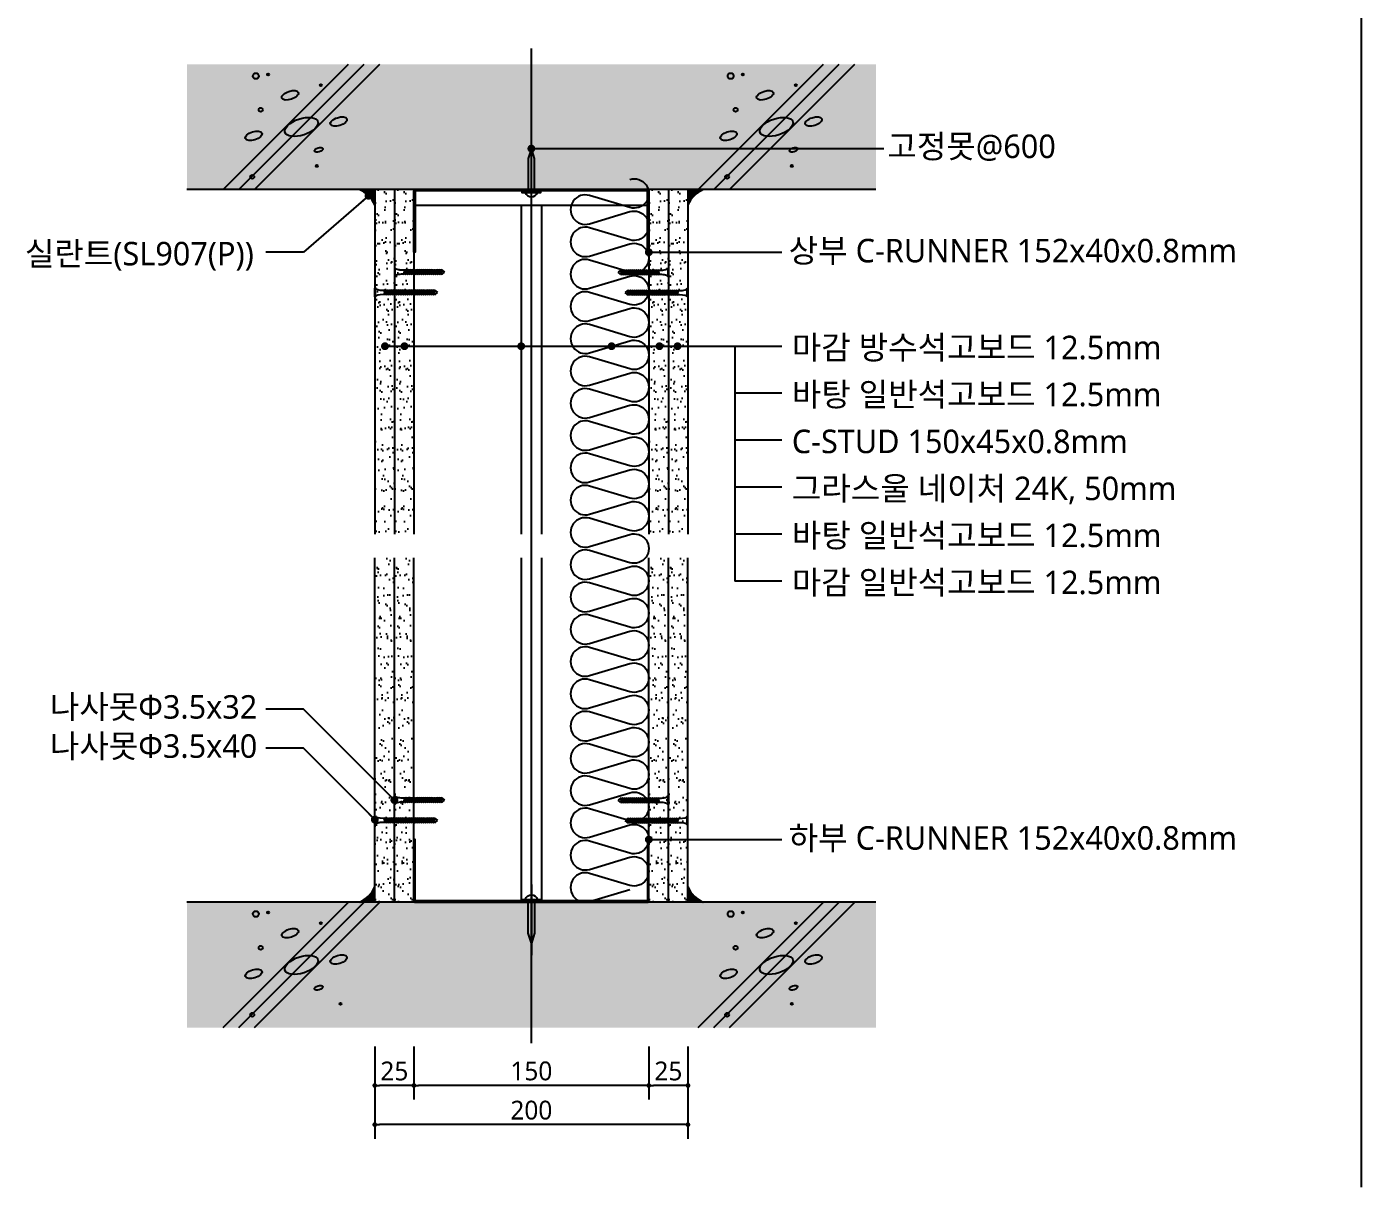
# Model space of a CAD drawing. Header units: millimetres. Extents: x 100 to 12387, y 55 to 2825.
# Drawn here: x 1023 to 1875, y 55 to 796 of the extents above; entities that cross this region are included whole.
import ezdxf
from ezdxf.enums import TextEntityAlignment as Align

# ---------------------------------------------------------------- set-up
doc = ezdxf.new("R2010")
doc.units = ezdxf.units.MM
doc.header["$LTSCALE"] = 1000
doc.linetypes.add('CCEN', pattern=[35, 30, -2, 1, -2])
doc.linetypes.add('HID', pattern=[2.3, 1.5, -0.8])
doc.layers.get('DEFPOINTS').update_dxf_attribs({"color": 161})
for name, color, linetype in [('CEN', 1, 'CCEN'), ('DIM', 7, 'Continuous'), ('HATCH', 8, 'Continuous'), ('SEALANT', 8, 'Continuous'), ('TEXT', 7, 'Continuous'), ('경량철골', 2, 'Continuous'), ('경량철골1', 8, 'Continuous'), ('고정못', 8, 'Continuous'), ('나사못32', 8, 'Continuous'), ('나사못40', 8, 'Continuous'), ('단열재', 9, 'Continuous'), ('석고보드', 4, 'Continuous'), ('슬라브', 7, 'Continuous'), ('지시선', 1, 'Continuous')]:
    doc.layers.add(name, color=color, linetype=linetype)
doc.styles.add('맑은고딕', font='malgun_0.ttf')
doc.dimstyles.new('kcc', dxfattribs={"dimscale": 5, "dimtxt": 2, "dimasz": 2, "dimexe": 1.5, "dimexo": 2, "dimgap": 0.5, "dimtad": 1, "dimdec": 1, "dimrnd": 1.38778e-17, "dimzin": 12, "dimdsep": 46, "dimtxsty": '맑은고딕', "dimblk": 'DOT', "dimcen": 1, "dimdle": 1, "dimclrd": 1, "dimclre": 1, "dimclrt": 7, "dimazin": 0, "dimtfac": 3, "dimtdec": 1, "dimtix": 1, "dimtmove": 2, "dimatfit": 2, "dimldrblk": 'DOT', "dimfxl": 1, "dimtolj": 1, "dimtzin": 1, "dimlwd": -1, "dimlwe": -1, "dimarcsym": 0})

# ---------------------------------------------------------------- blocks, each defined once
blk = doc.blocks.new('_Dot')
at = {"color": 0, "linetype": 'ByBlock', "lineweight": -2}
blk.add_line((-0.5, 0), (-1, 0), dxfattribs=at)
at = {"color": 0, "linetype": 'ByBlock', "const_width": 0.5}
blk.add_lwpolyline([(-0.25, 0, 1), (0.25, 0, 1)], format="xyb", close=True, dxfattribs=at)
blk = doc.blocks.new('*D260')
at = {"layer": 'DEFPOINTS', "color": 0, "transparency": 16777216}
for p in [(1420, 157), (1445, 157), (1420, 120)]:
    blk.add_point(p, dxfattribs=at)
at = {"layer": 'DIM', "color": 1, "transparency": 16777216}
for p, q in [((1420, 145), (1420, 111)), ((1445, 145), (1445, 111)), ((1442, 120), (1423, 120))]:
    blk.add_line(p, q, dxfattribs=at)
at = {"layer": 'DIM', "color": 1, "transparency": 16777216, "xscale": 2.999999999999998, "yscale": 2.999999999999998, "zscale": 2.999999999999998, "rotation": 180}
blk.add_blockref('_Dot', (1420, 120), dxfattribs=at)
at = {"layer": 'DIM', "color": 1, "transparency": 16777216, "xscale": 2.999999999999998, "yscale": 2.999999999999998, "zscale": 2.999999999999998}
blk.add_blockref('_Dot', (1445, 120), dxfattribs=at)
at = {"layer": 'DIM', "color": 7, "transparency": 16777216, "insert": (1432.5, 129.2), "char_height": 12, "attachment_point": 5, "style": '맑은고딕'}
blk.add_mtext('\\A1;25', dxfattribs=at)
blk = doc.blocks.new('*D261')
at = {"layer": 'DEFPOINTS', "color": 0, "transparency": 16777216}
for p in [(1270, 157), (1420, 157), (1270, 120)]:
    blk.add_point(p, dxfattribs=at)
at = {"layer": 'DIM', "color": 1, "transparency": 16777216}
for p, q in [((1270, 145), (1270, 111)), ((1420, 145), (1420, 111)), ((1417, 120), (1273, 120))]:
    blk.add_line(p, q, dxfattribs=at)
at = {"layer": 'DIM', "color": 1, "transparency": 16777216, "xscale": 2.999999999999998, "yscale": 2.999999999999998, "zscale": 2.999999999999998, "rotation": 180}
blk.add_blockref('_Dot', (1270, 120), dxfattribs=at)
at = {"layer": 'DIM', "color": 1, "transparency": 16777216, "xscale": 2.999999999999998, "yscale": 2.999999999999998, "zscale": 2.999999999999998}
blk.add_blockref('_Dot', (1420, 120), dxfattribs=at)
at = {"layer": 'DIM', "color": 7, "transparency": 16777216, "insert": (1345, 129.23), "char_height": 12, "attachment_point": 5, "style": '맑은고딕'}
blk.add_mtext('\\A1;150', dxfattribs=at)
blk = doc.blocks.new('*D262')
at = {"layer": 'DEFPOINTS', "color": 0, "transparency": 16777216}
for p in [(1245, 157), (1270, 157), (1245, 120)]:
    blk.add_point(p, dxfattribs=at)
at = {"layer": 'DIM', "color": 1, "transparency": 16777216}
for p, q in [((1245, 145), (1245, 111)), ((1270, 145), (1270, 111)), ((1267, 120), (1248, 120))]:
    blk.add_line(p, q, dxfattribs=at)
at = {"layer": 'DIM', "color": 1, "transparency": 16777216, "xscale": 2.999999999999998, "yscale": 2.999999999999998, "zscale": 2.999999999999998, "rotation": 180}
blk.add_blockref('_Dot', (1245, 120), dxfattribs=at)
at = {"layer": 'DIM', "color": 1, "transparency": 16777216, "xscale": 2.999999999999998, "yscale": 2.999999999999998, "zscale": 2.999999999999998}
blk.add_blockref('_Dot', (1270, 120), dxfattribs=at)
at = {"layer": 'DIM', "color": 7, "transparency": 16777216, "insert": (1257.5, 129.2), "char_height": 12, "attachment_point": 5, "style": '맑은고딕'}
blk.add_mtext('\\A1;25', dxfattribs=at)
blk = doc.blocks.new('*D263')
at = {"layer": 'DEFPOINTS', "color": 0, "transparency": 16777216}
for p in [(1245, 157), (1445, 157), (1245, 95)]:
    blk.add_point(p, dxfattribs=at)
at = {"layer": 'DIM', "color": 1, "transparency": 16777216}
for p, q in [((1245, 145), (1245, 86)), ((1445, 145), (1445, 86)), ((1442, 95), (1248, 95))]:
    blk.add_line(p, q, dxfattribs=at)
at = {"layer": 'DIM', "color": 1, "transparency": 16777216, "xscale": 2.999999999999998, "yscale": 2.999999999999998, "zscale": 2.999999999999998, "rotation": 180}
blk.add_blockref('_Dot', (1245, 95), dxfattribs=at)
at = {"layer": 'DIM', "color": 1, "transparency": 16777216, "xscale": 2.999999999999998, "yscale": 2.999999999999998, "zscale": 2.999999999999998}
blk.add_blockref('_Dot', (1445, 95), dxfattribs=at)
at = {"layer": 'DIM', "color": 7, "transparency": 16777216, "insert": (1345, 104.2), "char_height": 12, "attachment_point": 5, "style": '맑은고딕'}
blk.add_mtext('\\A1;200', dxfattribs=at)
blk = doc.blocks.new('HILTI고정못')
at = {"layer": '고정못'}
blk.add_line((0, 10.57), (0, -34.6), dxfattribs=at)
blk.add_lwpolyline([(-6, 0), (6, 0), (6, 1), (-6, 1)], close=True, dxfattribs=at)
at = {"layer": '고정못', "linetype": 'HID'}
blk.add_lwpolyline([(-2, 0), (-2, -20.58), (0, -27), (2, -20.58), (2, 0)], dxfattribs=at)
at = {"layer": '고정못'}
blk.add_arc((0, -0.21), 4.08, 17.20176, 162.79824, dxfattribs=at)
blk = doc.blocks.new('kcc나사못40')
at = {"layer": '나사못40'}
for p, q in [((1.5, 38.5), (1, 38.2)), ((1, 38.2), (1.5, 37.9)), ((1.5, 37.2), (1, 36.9)), ((1, 36.9), (1.5, 36.6)), ((1.5, 35.9), (1, 35.6)), ((1, 35.6), (1.5, 35.3)), ((1.5, 34.6), (1, 34.3)), ((1, 34.3), (1.5, 34)), ((1.5, 38.5), (2.75, 40)), ((1.5, 38.5), (4, 37.9)), ((1.5, 37.9), (4, 37.3)), ((1.5, 37.9), (1.5, 37.2)), ((1.5, 37.9), (4, 37.9)), ((1.5, 37.2), (4, 36.6)), ((1.5, 36.6), (4, 36)), ((1.5, 36.6), (1.5, 35.9)), ((1.5, 36.6), (4, 36.6)), ((1.5, 35.9), (4, 35.3)), ((1.5, 35.3), (4, 34.7)), ((1.5, 35.3), (1.5, 34.6)), ((1.5, 35.3), (4, 35.3)), ((1.5, 34.6), (4, 34)), ((4, 38.6), (2.75, 40)), ((4, 38.6), (4, 37.9)), ((4, 37.9), (4.5, 37.6)), ((4.5, 37.6), (4, 37.3)), ((4, 37.3), (4, 36.6)), ((4, 36.6), (4.5, 36.3)), ((4.5, 36.3), (4, 36)), ((4, 36), (4, 35.3)), ((4, 35.3), (4.5, 35)), ((4.5, 35), (4, 34.7)), ((4, 34.7), (4, 34)), ((1.5, 33.3), (1, 33)), ((1, 33), (1.5, 32.7)), ((1.5, 32), (1, 31.7)), ((1, 31.7), (1.5, 31.4)), ((1.5, 30.7), (1, 30.4)), ((1, 30.4), (1.5, 30.1)), ((1.5, 29.4), (1, 29.1)), ((1, 29.1), (1.5, 28.8)), ((1.5, 28.1), (1, 27.8)), ((1, 27.8), (1.5, 27.5)), ((1.5, 26.8), (1, 26.5)), ((1, 26.5), (1.5, 26.2)), ((1.5, 34), (1.5, 33.3)), ((1.5, 34), (4, 33.4)), ((1.5, 34), (4, 34)), ((1.5, 33.3), (4, 32.7)), ((1.5, 32.7), (4, 32.1)), ((1.5, 32.7), (1.5, 32)), ((1.5, 32.7), (4, 32.7)), ((1.5, 32), (4, 31.4)), ((1.5, 31.4), (1.5, 30.7)), ((1.5, 31.4), (4, 30.8)), ((1.5, 31.4), (4, 31.4)), ((1.5, 30.7), (4, 30.1)), ((1.5, 30.1), (4, 29.5)), ((1.5, 30.1), (1.5, 29.4)), ((1.5, 30.1), (4, 30.1)), ((1.5, 29.4), (4, 28.8)), ((1.5, 28.8), (1.5, 28.1)), ((1.5, 28.8), (4, 28.2)), ((1.5, 28.8), (4, 28.8)), ((1.5, 28.1), (4, 27.5)), ((1.5, 27.5), (4, 26.9)), ((1.5, 27.5), (1.5, 26.8)), ((1.5, 27.5), (4, 27.5)), ((1.5, 26.8), (4, 26.2)), ((1.5, 26.2), (1.5, 25.5)), ((1.5, 26.2), (4, 25.6)), ((1.5, 26.2), (4, 26.2)), ((4, 34), (4.5, 33.7)), ((4.5, 33.7), (4, 33.4)), ((4, 33.4), (4, 32.7)), ((4, 32.7), (4.5, 32.4)), ((4.5, 32.4), (4, 32.1)), ((4, 32.1), (4, 31.4)), ((4, 31.4), (4.5, 31.1)), ((4.5, 31.1), (4, 30.8)), ((4, 30.8), (4, 30.1)), ((4, 30.1), (4.5, 29.8)), ((4.5, 29.8), (4, 29.5)), ((4, 29.5), (4, 28.8)), ((4, 28.8), (4.5, 28.5)), ((4.5, 28.5), (4, 28.2)), ((4, 28.2), (4, 27.5)), ((4, 27.5), (4.5, 27.2)), ((4.5, 27.2), (4, 26.9)), ((4, 26.9), (4, 26.2)), ((4, 26.2), (4.5, 25.9)), ((4.5, 25.9), (4, 25.6)), ((4, 25.6), (4, 24.9)), ((1.5, 25.5), (1, 25.2)), ((1, 25.2), (1.5, 24.9)), ((1.5, 24.2), (1, 23.9)), ((1, 23.9), (1.5, 23.6)), ((1.5, 22.9), (1, 22.6)), ((1, 22.6), (1.5, 22.3)), ((1.5, 21.6), (1, 21.3)), ((1, 21.3), (1.5, 21)), ((1.5, 20.3), (1, 20)), ((1, 20), (1.5, 19.7)), ((1.5, 19), (1, 18.7)), ((1, 18.7), (1.5, 18.4)), ((1.5, 17.7), (1, 17.4)), ((1, 17.4), (1.5, 17.1)), ((1.5, 25.5), (4, 24.9)), ((1.5, 24.9), (4, 24.3)), ((1.5, 24.9), (1.5, 24.2)), ((1.5, 24.9), (4, 24.9)), ((1.5, 24.2), (4, 23.6)), ((1.5, 23.6), (1.5, 22.9)), ((1.5, 23.6), (4, 23)), ((1.5, 23.6), (4, 23.6)), ((1.5, 22.9), (4, 22.3)), ((1.5, 22.3), (4, 21.7)), ((1.5, 22.3), (1.5, 21.6)), ((1.5, 22.3), (4, 22.3)), ((1.5, 21.6), (4, 21)), ((1.5, 21), (1.5, 20.3)), ((1.5, 21), (4, 20.4)), ((1.5, 21), (4, 21)), ((1.5, 20.3), (4, 19.7)), ((1.5, 19.7), (4, 19.1)), ((1.5, 19.7), (1.5, 19)), ((1.5, 19.7), (4, 19.7)), ((1.5, 19), (4, 18.4)), ((1.5, 18.4), (1.5, 17.7)), ((1.5, 18.4), (4, 17.8)), ((1.5, 18.4), (4, 18.4)), ((1.5, 17.7), (4, 17.1)), ((1.5, 17.1), (4, 16.5)), ((1.5, 17.1), (1.5, 16.4)), ((1.5, 17.1), (4, 17.1)), ((4, 24.9), (4.5, 24.6)), ((4.5, 24.6), (4, 24.3)), ((4, 24.3), (4, 23.6)), ((4, 23.6), (4.5, 23.3)), ((4.5, 23.3), (4, 23)), ((4, 23), (4, 22.3)), ((4, 22.3), (4.5, 22)), ((4.5, 22), (4, 21.7)), ((4, 21.7), (4, 21)), ((4, 21), (4.5, 20.7)), ((4.5, 20.7), (4, 20.4)), ((4, 20.4), (4, 19.7)), ((4, 19.7), (4.5, 19.4)), ((4.5, 19.4), (4, 19.1)), ((4, 19.1), (4, 18.4)), ((4, 18.4), (4.5, 18.1)), ((4.5, 18.1), (4, 17.8)), ((4, 17.8), (4, 17.1)), ((4, 17.1), (4.5, 16.8)), ((1.5, 16.4), (1, 16.1)), ((1, 16.1), (1.5, 15.8)), ((1.5, 15.1), (1, 14.8)), ((1, 14.8), (1.5, 14.5)), ((1.5, 13.8), (1, 13.5)), ((1, 13.5), (1.5, 13.2)), ((1.5, 12.5), (1, 12.2)), ((1, 12.2), (1.5, 11.9)), ((1.5, 11.2), (1, 10.9)), ((1, 10.9), (1.5, 10.6)), ((1.5, 9.9), (1, 9.6)), ((1, 9.6), (1.5, 9.3)), ((1.5, 8.6), (1, 8.3)), ((1.5, 16.4), (4, 15.8)), ((1.5, 15.8), (1.5, 15.1)), ((1.5, 15.8), (4, 15.2)), ((1.5, 15.8), (4, 15.8)), ((1.5, 15.1), (4, 14.5)), ((1.5, 14.5), (4, 13.9)), ((1.5, 14.5), (1.5, 13.8)), ((1.5, 14.5), (4, 14.5)), ((1.5, 13.8), (4, 13.2)), ((1.5, 13.2), (1.5, 12.5)), ((1.5, 13.2), (4, 12.6)), ((1.5, 13.2), (4, 13.2)), ((1.5, 12.5), (4, 11.9)), ((1.5, 11.9), (4, 11.3)), ((1.5, 11.9), (1.5, 11.2)), ((1.5, 11.9), (4, 11.9)), ((1.5, 11.2), (4, 10.6)), ((1.5, 10.6), (1.5, 9.9)), ((1.5, 10.6), (4, 10)), ((1.5, 10.6), (4, 10.6)), ((1.5, 9.9), (4, 9.3)), ((1.5, 9.3), (4, 8.7)), ((1.5, 9.3), (1.5, 8.6)), ((1.5, 9.3), (4, 9.3)), ((1.5, 8.6), (4, 8)), ((4.5, 16.8), (4, 16.5)), ((4, 16.5), (4, 15.8)), ((4, 15.8), (4.5, 15.5)), ((4.5, 15.5), (4, 15.2)), ((4, 15.2), (4, 14.5)), ((4, 14.5), (4.5, 14.2)), ((4.5, 14.2), (4, 13.9)), ((4, 13.9), (4, 13.2)), ((4, 13.2), (4.5, 12.9)), ((4.5, 12.9), (4, 12.6)), ((4, 12.6), (4, 11.9)), ((4, 11.9), (4.5, 11.6)), ((4.5, 11.6), (4, 11.3)), ((4, 11.3), (4, 10.6)), ((4, 10.6), (4.5, 10.3)), ((4.5, 10.3), (4, 10)), ((4, 10), (4, 9.3)), ((4, 9.3), (4.5, 9)), ((4.5, 9), (4, 8.7)), ((4, 8.7), (4, 8)), ((0, 0.4), (5.5, 0.4)), ((0, 0), (0, 0.4)), ((1, 8.3), (1.5, 8)), ((1.5, 7.3), (1, 7)), ((1, 7), (1.5, 6.7)), ((1.5, 8), (1.5, 7.3)), ((1.5, 8), (4, 7.4)), ((1.5, 8), (4, 8)), ((1.5, 7.3), (4, 6.7)), ((1.5, 6.7), (4, 6.1)), ((1.5, 6.7), (4, 6.7)), ((1.5, 6.7), (1.5, 5.4)), ((4, 8), (4.5, 7.7)), ((4.5, 7.7), (4, 7.4)), ((4, 7.4), (4, 6.7)), ((4, 6.7), (4.5, 6.4)), ((4.5, 6.4), (4, 6.1)), ((4, 6.1), (4, 5.4)), ((5.5, 0), (5.5, 0.4)), ((0, 0), (5.5, 0))]:
    blk.add_line(p, q, dxfattribs=at)
at = {"layer": '나사못40', "extrusion": (0, 0, -1)}
blk.add_ellipse((0, 5.4), major_axis=(0, -5), ratio=0.3, start_param=4.712389, end_param=6.283185, dxfattribs=at)
at = {"layer": '나사못40'}
blk.add_ellipse((5.5, 5.4), major_axis=(0, -5), ratio=0.3, start_param=4.712389, end_param=6.283185, dxfattribs=at)
blk = doc.blocks.new('kcc나사못32')
at = {"layer": '나사못32'}
for p, q in [((1.5, 29.9), (1, 29.6)), ((1, 29.6), (1.5, 29.3)), ((1.5, 28.6), (1, 28.3)), ((1, 28.3), (1.5, 28)), ((1.5, 27.3), (1, 27)), ((1, 27), (1.5, 26.7)), ((1.5, 26), (1, 25.7)), ((1, 25.7), (1.5, 25.4)), ((1.5, 30.6), (2.75, 32)), ((1.5, 30.6), (1.5, 29.9)), ((4, 30.5), (1.5, 29.9)), ((4, 29.9), (1.5, 29.9)), ((4, 29.9), (1.5, 29.3)), ((1.5, 29.3), (1.5, 28.6)), ((4, 29.2), (1.5, 28.6)), ((4, 28.6), (1.5, 28.6)), ((4, 28.6), (1.5, 28)), ((1.5, 28), (1.5, 27.3)), ((4, 27.9), (1.5, 27.3)), ((4, 27.3), (1.5, 27.3)), ((4, 27.3), (1.5, 26.7)), ((1.5, 26.7), (1.5, 26)), ((4, 26.6), (1.5, 26)), ((4, 26), (1.5, 26)), ((4, 26), (1.5, 25.4)), ((4, 30.5), (2.75, 32)), ((4, 30.5), (4.5, 30.2)), ((4.5, 30.2), (4, 29.9)), ((4, 29.9), (4, 29.2)), ((4, 29.2), (4.5, 28.9)), ((4.5, 28.9), (4, 28.6)), ((4, 28.6), (4, 27.9)), ((4, 27.9), (4.5, 27.6)), ((4.5, 27.6), (4, 27.3)), ((4, 27.3), (4, 26.6)), ((4, 26.6), (4.5, 26.3)), ((4.5, 26.3), (4, 26)), ((4, 26), (4, 25.3)), ((1.5, 24.7), (1, 24.4)), ((1, 24.4), (1.5, 24.1)), ((1.5, 23.4), (1, 23.1)), ((1, 23.1), (1.5, 22.8)), ((1.5, 22.1), (1, 21.8)), ((1, 21.8), (1.5, 21.5)), ((1.5, 20.8), (1, 20.5)), ((1, 20.5), (1.5, 20.2)), ((1.5, 19.5), (1, 19.2)), ((1, 19.2), (1.5, 18.9)), ((1.5, 18.2), (1, 17.9)), ((1, 17.9), (1.5, 17.6)), ((1.5, 25.4), (1.5, 24.7)), ((4, 25.3), (1.5, 24.7)), ((4, 24.7), (1.5, 24.7)), ((4, 24.7), (1.5, 24.1)), ((1.5, 24.1), (1.5, 23.4)), ((4, 24), (1.5, 23.4)), ((4, 23.4), (1.5, 23.4)), ((4, 23.4), (1.5, 22.8)), ((1.5, 22.8), (1.5, 22.1)), ((4, 22.7), (1.5, 22.1)), ((4, 22.1), (1.5, 22.1)), ((4, 22.1), (1.5, 21.5)), ((1.5, 21.5), (1.5, 20.8)), ((4, 21.4), (1.5, 20.8)), ((4, 20.8), (1.5, 20.8)), ((4, 20.8), (1.5, 20.2)), ((1.5, 20.2), (1.5, 19.5)), ((4, 20.1), (1.5, 19.5)), ((4, 19.5), (1.5, 19.5)), ((4, 19.5), (1.5, 18.9)), ((1.5, 18.9), (1.5, 18.2)), ((4, 18.8), (1.5, 18.2)), ((4, 18.2), (1.5, 18.2)), ((4, 18.2), (1.5, 17.6)), ((1.5, 17.6), (1.5, 16.9)), ((4, 17.5), (1.5, 16.9)), ((4, 25.3), (4.5, 25)), ((4.5, 25), (4, 24.7)), ((4, 24.7), (4, 24)), ((4, 24), (4.5, 23.7)), ((4.5, 23.7), (4, 23.4)), ((4, 23.4), (4, 22.7)), ((4, 22.7), (4.5, 22.4)), ((4.5, 22.4), (4, 22.1)), ((4, 22.1), (4, 21.4)), ((4, 21.4), (4.5, 21.1)), ((4.5, 21.1), (4, 20.8)), ((4, 20.8), (4, 20.1)), ((4, 20.1), (4.5, 19.8)), ((4.5, 19.8), (4, 19.5)), ((4, 19.5), (4, 18.8)), ((4, 18.8), (4.5, 18.5)), ((4.5, 18.5), (4, 18.2)), ((4, 18.2), (4, 17.5)), ((4, 17.5), (4.5, 17.2)), ((4.5, 17.2), (4, 16.9)), ((1.5, 16.9), (1, 16.6)), ((1, 16.6), (1.5, 16.3)), ((1.5, 15.6), (1, 15.3)), ((1, 15.3), (1.5, 15)), ((1.5, 14.3), (1, 14)), ((1, 14), (1.5, 13.7)), ((1.5, 13), (1, 12.7)), ((1, 12.7), (1.5, 12.4)), ((1.5, 11.7), (1, 11.4)), ((1, 11.4), (1.5, 11.1)), ((1.5, 10.4), (1, 10.1)), ((1, 10.1), (1.5, 9.8)), ((1.5, 9.1), (1, 8.8)), ((1, 8.8), (1.5, 8.5)), ((4, 16.9), (1.5, 16.9)), ((4, 16.9), (1.5, 16.3)), ((1.5, 16.3), (1.5, 15.6)), ((4, 16.2), (1.5, 15.6)), ((4, 15.6), (1.5, 15.6)), ((4, 15.6), (1.5, 15)), ((1.5, 15), (1.5, 14.3)), ((4, 14.9), (1.5, 14.3)), ((4, 14.3), (1.5, 14.3)), ((4, 14.3), (1.5, 13.7)), ((1.5, 13.7), (1.5, 13)), ((4, 13.6), (1.5, 13)), ((4, 13), (1.5, 13)), ((4, 13), (1.5, 12.4)), ((1.5, 12.4), (1.5, 11.7)), ((4, 12.3), (1.5, 11.7)), ((4, 11.7), (1.5, 11.7)), ((4, 11.7), (1.5, 11.1)), ((1.5, 11.1), (1.5, 10.4)), ((4, 11), (1.5, 10.4)), ((4, 10.4), (1.5, 10.4)), ((4, 10.4), (1.5, 9.8)), ((1.5, 9.8), (1.5, 9.1)), ((4, 9.7), (1.5, 9.1)), ((4, 9.1), (1.5, 9.1)), ((4, 9.1), (1.5, 8.5)), ((4, 16.9), (4, 16.2)), ((4, 16.2), (4.5, 15.9)), ((4.5, 15.9), (4, 15.6)), ((4, 15.6), (4, 14.9)), ((4, 14.9), (4.5, 14.6)), ((4.5, 14.6), (4, 14.3)), ((4, 14.3), (4, 13.6)), ((4, 13.6), (4.5, 13.3)), ((4.5, 13.3), (4, 13)), ((4, 13), (4, 12.3)), ((4, 12.3), (4.5, 12)), ((4.5, 12), (4, 11.7)), ((4, 11.7), (4, 11)), ((4, 11), (4.5, 10.7)), ((4.5, 10.7), (4, 10.4)), ((4, 10.4), (4, 9.7)), ((4, 9.7), (4.5, 9.4)), ((4.5, 9.4), (4, 9.1)), ((4, 9.1), (4, 8.4)), ((0, 0), (0, 0.4)), ((5.5, 0.4), (0, 0.4)), ((1.5, 7.8), (1, 7.5)), ((1, 7.5), (1.5, 7.2)), ((1.5, 6.5), (1, 6.2)), ((1, 6.2), (1.5, 5.9)), ((1.5, 8.5), (1.5, 7.8)), ((4, 8.4), (1.5, 7.8)), ((4, 7.8), (1.5, 7.8)), ((4, 7.8), (1.5, 7.2)), ((1.5, 7.2), (1.5, 6.5)), ((4, 7.1), (1.5, 6.5)), ((4, 6.5), (1.5, 6.5)), ((4, 6.5), (1.5, 5.9)), ((1.5, 5.9), (1.5, 5.4)), ((4, 8.4), (4.5, 8.1)), ((4.5, 8.1), (4, 7.8)), ((4, 7.8), (4, 7.1)), ((4, 7.1), (4.5, 6.8)), ((4.5, 6.8), (4, 6.5)), ((4, 6.5), (4, 5.4)), ((5.5, 0), (5.5, 0.4)), ((5.5, 0), (0, 0))]:
    blk.add_line(p, q, dxfattribs=at)
at = {"layer": '나사못32', "extrusion": (0, 0, -1)}
blk.add_ellipse((0, 5.4), major_axis=(0, 5), ratio=0.3, start_param=1.570796, end_param=3.141593, dxfattribs=at)
at = {"layer": '나사못32'}
blk.add_ellipse((5.5, 5.4), major_axis=(0, 5), ratio=0.3, start_param=1.570796, end_param=3.141593, dxfattribs=at)
blk = doc.blocks.new('insulation1')
blk.add_lwpolyline([(0, 0.25, 1.344031), (0.35, 0.25), (0.2, 0.75, -1.344031), (0.55, 0.75), (0.4, 0.25)], format="xyb")

msp = doc.modelspace()

# ---------------------------------------------------------------- hatches: boundary and pattern name
at = {"layer": 'HATCH'}
h = msp.add_hatch(dxfattribs=at)
h.set_pattern_fill('AR-CONC', color=256, scale=0.1)
h.set_pattern_definition([(50, (1345, 732), (18.2185, -1.5939), [1.905, -20.955]), (355, (1345, 732), (-3.5243, 19.1057), [1.524, -16.764]), (100.451, (1346.518, 731.867), (14.6941, 17.5118), [1.619, -17.809]), (46.184, (1345, 737.08), (27.108, -4.2042), [2.8575, -31.4325]), (96.636, (1347.26, 736.73), (23.7404, 24.7426), [2.4285, -26.7136]), (351.184, (1345, 737.08), (23.7404, 24.7426), [2.286, -25.146]), (21, (1347.54, 735.81), (15.1614, -10.2265), [1.905, -20.955]), (326, (1347.54, 735.81), (6.1802, 18.4188), [1.524, -16.764]), (71.4514, (1348.803, 734.958), (21.3416, 8.1923), [1.619, -17.809]), (37.5, (1345, 732), (0.30886, 8.4555), [0, -16.5608, 0, -17.018, 0, -16.8275]), (7.5, (1345, 732), (6.68197, 10.01806), [0, -9.7028, 0, -16.1798, 0, -6.4135]), (327.5, (1339.336, 732), (13.55906, -0.57287), [0, -6.35, 0, -19.812, 0, -26.289]), (317.5, (1336.796, 732), (14.8129, 2.54265), [0, -8.255, 0, -13.1572, 0, -18.669])])
h.paths.add_polyline_path([(1565, 692), (1565, 772), (1125, 772), (1125, 692)])
h = msp.add_hatch(dxfattribs=at)
h.set_pattern_fill('AR-SAND', color=256, scale=0.2, style=0)
h.set_pattern_definition([(37.5, (-3299.51, -17460.71), (-0.3200063, 9.7882647), [0, -7.7216, 0, -8.636, 0, -8.255]), (7.5, (-3299.51, -17460.71), (8.990466, 14.336502), [0, -4.1656, 0, -6.9596, 0, -2.667]), (327.5, (-3305.758, -17460.71), (15.8198474, 0.0287437), [0, -2.54, 0, -9.144, 0, -11.938]), (317.5, (-3305.758, -17460.71), (15.271129, 4.458586), [0, -1.27, 0, -5.9944, 0, -6.858])])
h.paths.add_polyline_path([(1245, 472), (1257.5, 472), (1257.5, 692), (1245, 692)])
h = msp.add_hatch(dxfattribs=at)
h.set_pattern_fill('AR-SAND', color=256, scale=0.2, style=0)
h.set_pattern_definition([(37.5, (-3287.01, -17460.71), (-0.3200063, 9.7882647), [0, -7.7216, 0, -8.636, 0, -8.255]), (7.5, (-3287.01, -17460.71), (8.990466, 14.336502), [0, -4.1656, 0, -6.9596, 0, -2.667]), (327.5, (-3293.258, -17460.71), (15.8198474, 0.0287437), [0, -2.54, 0, -9.144, 0, -11.938]), (317.5, (-3293.258, -17460.71), (15.271129, 4.458586), [0, -1.27, 0, -5.9944, 0, -6.858])])
h.paths.add_polyline_path([(1257.5, 472), (1270, 472), (1270, 692), (1257.5, 692)])
h = msp.add_hatch(dxfattribs=at)
h.set_pattern_fill('AR-SAND', color=256, scale=0.2, style=0)
h.set_pattern_definition([(37.5, (-3124.51, -17460.71), (-0.3200063, 9.7882647), [0, -7.7216, 0, -8.636, 0, -8.255]), (7.5, (-3124.51, -17460.71), (8.990466, 14.336502), [0, -4.1656, 0, -6.9596, 0, -2.667]), (327.5, (-3130.758, -17460.71), (15.8198474, 0.0287437), [0, -2.54, 0, -9.144, 0, -11.938]), (317.5, (-3130.758, -17460.71), (15.271129, 4.458586), [0, -1.27, 0, -5.9944, 0, -6.858])])
h.paths.add_polyline_path([(1420, 472), (1432.5, 472), (1432.5, 692), (1420, 692)])
h = msp.add_hatch(dxfattribs=at)
h.set_pattern_fill('AR-SAND', color=256, scale=0.2, style=0)
h.set_pattern_definition([(37.5, (-3112.01, -17460.71), (-0.3200063, 9.7882647), [0, -7.7216, 0, -8.636, 0, -8.255]), (7.5, (-3112.01, -17460.71), (8.990466, 14.336502), [0, -4.1656, 0, -6.9596, 0, -2.667]), (327.5, (-3118.258, -17460.71), (15.8198474, 0.0287437), [0, -2.54, 0, -9.144, 0, -11.938]), (317.5, (-3118.258, -17460.71), (15.271129, 4.458586), [0, -1.27, 0, -5.9944, 0, -6.858])])
h.paths.add_polyline_path([(1432.5, 472), (1445, 472), (1445, 692), (1432.5, 692)])
h = msp.add_hatch(dxfattribs=at)
h.set_pattern_fill('AR-SAND', color=256, scale=0.2, style=0)
h.set_pattern_definition([(37.5, (-3299.51, -17409.551), (-0.3200063, 9.7882647), [0, -7.7216, 0, -8.636, 0, -8.255]), (7.5, (-3299.51, -17409.551), (8.990466, 14.336502), [0, -4.1656, 0, -6.9596, 0, -2.667]), (327.5, (-3305.758, -17409.551), (15.8198474, 0.0287437), [0, -2.54, 0, -9.144, 0, -11.938]), (317.5, (-3305.758, -17409.551), (15.271129, 4.458586), [0, -1.27, 0, -5.9944, 0, -6.858])])
h.paths.add_polyline_path([(1257.5, 457), (1245, 457), (1245, 237), (1257.5, 237)])
h = msp.add_hatch(dxfattribs=at)
h.set_pattern_fill('AR-SAND', color=256, scale=0.2, style=0)
h.set_pattern_definition([(37.5, (-3287.01, -17409.551), (-0.3200063, 9.7882647), [0, -7.7216, 0, -8.636, 0, -8.255]), (7.5, (-3287.01, -17409.551), (8.990466, 14.336502), [0, -4.1656, 0, -6.9596, 0, -2.667]), (327.5, (-3293.258, -17409.551), (15.8198474, 0.0287437), [0, -2.54, 0, -9.144, 0, -11.938]), (317.5, (-3293.258, -17409.551), (15.271129, 4.458586), [0, -1.27, 0, -5.9944, 0, -6.858])])
h.paths.add_polyline_path([(1270, 457), (1257.5, 457), (1257.5, 237), (1270, 237)])
h = msp.add_hatch(dxfattribs=at)
h.set_pattern_fill('AR-SAND', color=256, scale=0.2, style=0)
h.set_pattern_definition([(37.5, (-3124.51, -17409.551), (-0.3200063, 9.7882647), [0, -7.7216, 0, -8.636, 0, -8.255]), (7.5, (-3124.51, -17409.551), (8.990466, 14.336502), [0, -4.1656, 0, -6.9596, 0, -2.667]), (327.5, (-3130.758, -17409.551), (15.8198474, 0.0287437), [0, -2.54, 0, -9.144, 0, -11.938]), (317.5, (-3130.758, -17409.551), (15.271129, 4.458586), [0, -1.27, 0, -5.9944, 0, -6.858])])
h.paths.add_polyline_path([(1432.5, 457), (1420, 457), (1420, 237), (1432.5, 237)])
h = msp.add_hatch(dxfattribs=at)
h.set_pattern_fill('AR-SAND', color=256, scale=0.2, style=0)
h.set_pattern_definition([(37.5, (-3112.01, -17409.551), (-0.3200063, 9.7882647), [0, -7.7216, 0, -8.636, 0, -8.255]), (7.5, (-3112.01, -17409.551), (8.990466, 14.336502), [0, -4.1656, 0, -6.9596, 0, -2.667]), (327.5, (-3118.258, -17409.551), (15.8198474, 0.0287437), [0, -2.54, 0, -9.144, 0, -11.938]), (317.5, (-3118.258, -17409.551), (15.271129, 4.458586), [0, -1.27, 0, -5.9944, 0, -6.858])])
h.paths.add_polyline_path([(1445, 457), (1432.5, 457), (1432.5, 237), (1445, 237)])
h = msp.add_hatch(dxfattribs=at)
h.set_pattern_fill('AR-CONC', color=256, scale=0.1)
h.set_pattern_definition([(50, (1345, 197), (18.2185, -1.5939), [1.905, -20.955]), (355, (1345, 197), (-3.5243, 19.1057), [1.524, -16.764]), (100.451, (1346.518, 196.867), (14.6941, 17.5118), [1.619, -17.809]), (46.184, (1345, 202.08), (27.108, -4.2042), [2.8575, -31.4325]), (96.636, (1347.26, 201.73), (23.7404, 24.7426), [2.4285, -26.7136]), (351.184, (1345, 202.08), (23.7404, 24.7426), [2.286, -25.146]), (21, (1347.54, 200.81), (15.1614, -10.2265), [1.905, -20.955]), (326, (1347.54, 200.81), (6.1802, 18.4188), [1.524, -16.764]), (71.4514, (1348.803, 199.958), (21.3416, 8.1923), [1.619, -17.809]), (37.5, (1345, 197), (0.30886, 8.4555), [0, -16.5608, 0, -17.018, 0, -16.8275]), (7.5, (1345, 197), (6.68197, 10.01806), [0, -9.7028, 0, -16.1798, 0, -6.4135]), (327.5, (1339.336, 197), (13.55906, -0.57287), [0, -6.35, 0, -19.812, 0, -26.289]), (317.5, (1336.796, 197), (14.8129, 2.54265), [0, -8.255, 0, -13.1572, 0, -18.669])])
h.paths.add_polyline_path([(1125, 237), (1125, 157), (1565, 157), (1565, 237)])
at = {"layer": 'SEALANT'}
h = msp.add_hatch(dxfattribs=at)
h.set_pattern_fill('ANSI31', color=256, scale=0.1, style=0)
h.set_pattern_definition([(45, (-3651.9355, -17460.71016), (-0.224506403, 0.224506403), [])])
h.paths.add_polyline_path([(1245, 692), (1235, 692, -0.200138), (1245, 682.11)])
h = msp.add_hatch(dxfattribs=at)
h.set_pattern_fill('ANSI31', color=256, scale=0.1, style=0)
h.set_pattern_definition([(135, (6341.9355, -17460.71016), (0.224506403, 0.224506403), [])])
h.paths.add_polyline_path([(1445, 692), (1455, 692, 0.200138), (1445, 682.11)])
h = msp.add_hatch(dxfattribs=at)
h.set_pattern_fill('ANSI31', color=256, scale=0.1, style=0)
h.set_pattern_definition([(315, (-3651.9355, 18389.71016), (-0.224506403, -0.224506403), [])])
h.paths.add_polyline_path([(1245, 237), (1235, 237, 0.200138), (1245, 246.89)])
h = msp.add_hatch(dxfattribs=at)
h.set_pattern_fill('ANSI31', color=256, scale=0.1, style=0)
h.set_pattern_definition([(225, (6341.9355, 18389.71016), (0.224506403, -0.224506403), [])])
h.paths.add_polyline_path([(1445, 237), (1455, 237, -0.200138), (1445, 246.89)])

# ---------------------------------------------------------------- linework, layer by layer
msp.add_line((1875, 2825), (1875, 55))
at = {"layer": 'CEN', "ltscale": 0.1}
msp.add_line((1345, 147), (1345, 782), dxfattribs=at)
at = {"layer": 'HATCH'}
for centre, radius in [((1169.02, 764.51), 1.89), ((1176.83, 765.4), 0.63), ((1210.58, 758.68), 0.63), ((1472.29, 764.51), 1.89), ((1480.11, 765.4), 0.63), ((1513.86, 758.68), 0.63), ((1172.17, 742.95), 1.26), ((1475.44, 742.95), 1.26), ((1208.06, 707.08), 0.629), ((1511.34, 707.08), 0.629), ((1166.76, 700.15), 1.26), ((1470.03, 700.15), 1.26), ((1169.02, 229.51), 1.89), ((1176.83, 230.4), 0.63), ((1472.29, 229.51), 1.89), ((1480.11, 230.4), 0.63), ((1210.58, 223.68), 0.63), ((1513.86, 223.68), 0.63), ((1172.17, 207.95), 1.26), ((1475.44, 207.95), 1.26), ((1223.06, 172.08), 0.629), ((1511.34, 172.08), 0.629), ((1166.76, 165.15), 1.26), ((1470.03, 165.15), 1.26)]:
    msp.add_circle(centre, radius, dxfattribs=at)
for centre, major_axis in [((1190.92, 752.19), (-5.27, -1.71)), ((1494.2, 752.19), (-5.27, -1.71)), ((1198.19, 732), (-10.53, -3.43)), ((1221.92, 735.4), (-5.27, -1.71)), ((1501.47, 732), (-10.53, -3.43)), ((1525.2, 735.4), (-5.27, -1.71)), ((1167.67, 726.3), (-5.27, -1.71)), ((1470.95, 726.3), (-5.27, -1.71)), ((1209.16, 717.37), (-2.63, -0.86)), ((1512.43, 717.37), (-2.63, -0.86)), ((1190.92, 217.19), (-5.27, -1.71)), ((1494.2, 217.19), (-5.27, -1.71)), ((1198.19, 197), (-10.53, -3.43)), ((1221.92, 200.4), (-5.27, -1.71)), ((1501.47, 197), (-10.53, -3.43)), ((1525.2, 200.4), (-5.27, -1.71)), ((1167.67, 191.3), (-5.27, -1.71)), ((1470.95, 191.3), (-5.27, -1.71)), ((1209.16, 182.37), (-2.63, -0.86)), ((1512.43, 182.37), (-2.63, -0.86))]:
    msp.add_ellipse(centre, major_axis=major_axis, ratio=0.477073, dxfattribs=at)
at = {"layer": 'SEALANT'}
for centre, start, end in [((1228.14, 675.06), 22.6698, 67.93998), ((1461.86, 675.06), 112.06002, 157.3302), ((1228.14, 253.94), 292.06002, 337.3302), ((1461.86, 253.94), 202.6698, 247.93998)]:
    msp.add_arc(centre, 18.28, start, end, dxfattribs=at)
at = {"layer": '경량철골'}
for points in [[(1420, 652), (1419.2, 652), (1419.2, 690.93, 0.414214), (1418.93, 691.2), (1271.07, 691.2, 0.414214), (1270.8, 690.93), (1270.8, 652), (1270, 652), (1270, 691.2, -0.414214), (1270.8, 692), (1419.2, 692, -0.414214), (1420, 691.2)], [(1420, 277), (1419.2, 277), (1419.2, 238.07, -0.414214), (1418.93, 237.8), (1271.07, 237.8, -0.414214), (1270.8, 238.07), (1270.8, 277), (1270, 277), (1270, 237.8, 0.414214), (1270.8, 237), (1419.2, 237, 0.414214), (1420, 237.8)]]:
    msp.add_lwpolyline(points, format="xyb", close=True, dxfattribs=at)
at = {"layer": '경량철골1'}
for p, q in [((1270.8, 682), (1419.2, 682)), ((1338.5, 682), (1338.5, 472)), ((1351.5, 682), (1351.5, 472)), ((1338.5, 457), (1338.5, 237.8)), ((1351.5, 457), (1351.5, 237.8))]:
    msp.add_line(p, q, dxfattribs=at)
at = {"layer": '석고보드'}
for p, q in [((1245, 692), (1245, 472)), ((1257.5, 692), (1257.5, 472)), ((1270, 692), (1270, 472)), ((1420, 692), (1420, 472)), ((1432.5, 692), (1432.5, 472)), ((1445, 692), (1445, 472)), ((1245, 237), (1245, 457)), ((1257.5, 237), (1257.5, 457)), ((1270, 237), (1270, 457)), ((1420, 237), (1420, 457)), ((1432.5, 237), (1432.5, 457)), ((1445, 237), (1445, 457))]:
    msp.add_line(p, q, dxfattribs=at)
at = {"layer": '슬라브', "color": 1}
for p, q in [((1148.19, 692), (1228.19, 772)), ((1168.19, 692), (1248.19, 772)), ((1451.47, 692), (1531.47, 772)), ((1471.47, 692), (1551.47, 772)), ((1148.19, 157), (1228.19, 237)), ((1168.19, 157), (1248.19, 237)), ((1451.47, 157), (1531.47, 237)), ((1471.47, 157), (1551.47, 237))]:
    msp.add_line(p, q, dxfattribs=at)
at = {"layer": '슬라브', "color": 7}
for p, q in [((1158.19, 692), (1238.19, 772)), ((1461.47, 692), (1541.47, 772)), ((1158.19, 157), (1238.19, 237)), ((1461.47, 157), (1541.47, 237))]:
    msp.add_line(p, q, dxfattribs=at)
at = {"layer": '슬라브'}
for p, q in [((1565, 692), (1125, 692)), ((1565, 237), (1125, 237))]:
    msp.add_line(p, q, dxfattribs=at)
at = {"layer": '지시선'}
for p, q in [((1475, 592), (1475, 442)), ((1505, 562), (1475, 562)), ((1505, 532), (1475, 532)), ((1505, 502), (1475, 502)), ((1505, 472), (1475, 472)), ((1505, 442), (1475, 442))]:
    msp.add_line(p, q, dxfattribs=at)
at = {"layer": '지시선', "const_width": 2.5}
for points in [[(1262.7, 592, 1), (1265.2, 592, 1)], [(1337.25, 592, 1), (1339.75, 592, 1)], [(1394.99, 592, 1), (1397.49, 592, 1)], [(1425.54, 592, 1), (1428.04, 592, 1)], [(1437.13, 592, 1), (1439.63, 592, 1)]]:
    msp.add_lwpolyline(points, format="xyb", close=True, dxfattribs=at)

# ---------------------------------------------------------------- block references
at = {"layer": '고정못', "rotation": 180}
msp.add_blockref('HILTI고정못', (1345, 691.2), dxfattribs=at)
at = {"layer": '고정못', "xscale": -1}
msp.add_blockref('HILTI고정못', (1345, 237.8), dxfattribs=at)
at = {"layer": '나사못32', "xscale": -1, "rotation": 270}
for p in [(1257.5, 636.5), (1257.5, 299.48)]:
    msp.add_blockref('kcc나사못32', p, dxfattribs=at)
at = {"layer": '나사못32', "rotation": 90.00000000000001}
for p in [(1432.5, 636.5), (1432.5, 299.48)]:
    msp.add_blockref('kcc나사못32', p, dxfattribs=at)
at = {"layer": '나사못40', "xscale": -1, "rotation": 269.9999999997916}
for p in [(1245, 623.5), (1245, 286.48)]:
    msp.add_blockref('kcc나사못40', p, dxfattribs=at)
at = {"layer": '나사못40', "extrusion": (0, 0, -1), "xscale": -1, "zscale": -1, "rotation": 270.0000000002084}
for p in [(-1445, 623.5), (-1445, 286.48)]:
    msp.add_blockref('kcc나사못40', p, dxfattribs=at)
at = {"layer": '단열재', "xscale": -51.52459048257515, "yscale": 51.52459048257697, "zscale": 51.52459048257628, "rotation": 89.99999999998776, "row_count": 1, "column_count": 22, "row_spacing": 0, "column_spacing": -20.60983619303051}
msp.add_blockref('insulation1', (1420.76, 698.54), dxfattribs=at)

# ---------------------------------------------------------------- texts
at = {"layer": 'TEXT', "style": '맑은고딕'}
for s, p in [('고정못@600', (1572.35, 712.14)), ('상부 C-RUNNER 152x40x0.8mm', (1509.35, 645.55)), ('하부 C-RUNNER 152x40x0.8mm', (1509.35, 270.55))]:
    msp.add_text(s, height=15, rotation=360, dxfattribs=at).set_placement(p)
for s, p in [('실란트(SL907(P))', (1167.8, 643.62)), ('나사못Φ3.5x32', (1169.99, 354.22)), ('나사못Φ3.5x40', (1169.99, 329.22))]:
    msp.add_text(s, height=15, rotation=360, dxfattribs=at).set_placement(p, align=Align.RIGHT)
for s, p in [('마감 방수석고보드 12.5mm', (1511.33, 583.72)), ('바탕 일반석고보드 12.5mm', (1511.33, 553.72)), ('C-STUD 150x45x0.8mm', (1511.33, 523.72)), ('그라스울 네이처 24K, 50mm', (1511.33, 493.72)), ('바탕 일반석고보드 12.5mm', (1511.33, 463.72)), ('마감 일반석고보드 12.5mm', (1511.33, 433.72))]:
    msp.add_text(s, height=15, dxfattribs=at).set_placement(p)

# ---------------------------------------------------------------- dimensions: what is measured, and where the dimension line sits
at = {"layer": 'DIM'}
for base, p1, p2, picture, middle in [((1245, 120), (1270, 157), (1245, 157), '*D262', (1257.5, 129.2)), ((1245, 95), (1445, 157), (1245, 157), '*D263', (1345, 104.2)), ((1270, 120), (1420, 157), (1270, 157), '*D261', (1345, 129.23)), ((1420, 120), (1445, 157), (1420, 157), '*D260', (1432.5, 129.2))]:
    dim = msp.add_linear_dim(base=base, p1=p1, p2=p2, angle=180, dimstyle='kcc', override={"dimscale": 6, "dimtxt": 2, "dimasz": 0.5, "dimgap": 0.5}, dxfattribs=at)
    dim.commit()
    dim.dimension.update_dxf_attribs({"geometry": picture, "text_midpoint": middle})

# ---------------------------------------------------------------- leaders
at = {"layer": '지시선'}
for points in [[(1345, 718.2), (1570, 718.2)], [(1240.99, 688.05), (1199.4, 652), (1175.4, 652)], [(1420, 652), (1505, 652)], [(1251.51, 592), (1505, 592)], [(1257.5, 302.23), (1199.4, 360.35), (1175.4, 360.35)], [(1245, 289.75), (1199.4, 335.35), (1175.4, 335.35)], [(1420, 277), (1505, 277)]]:
    msp.add_leader(points, dimstyle='kcc', override={"dimscale": 1, "dimasz": 5, "dimgap": 0.5, "dimtad": 0}, dxfattribs=at)

doc.saveas('drawing.dxf')
